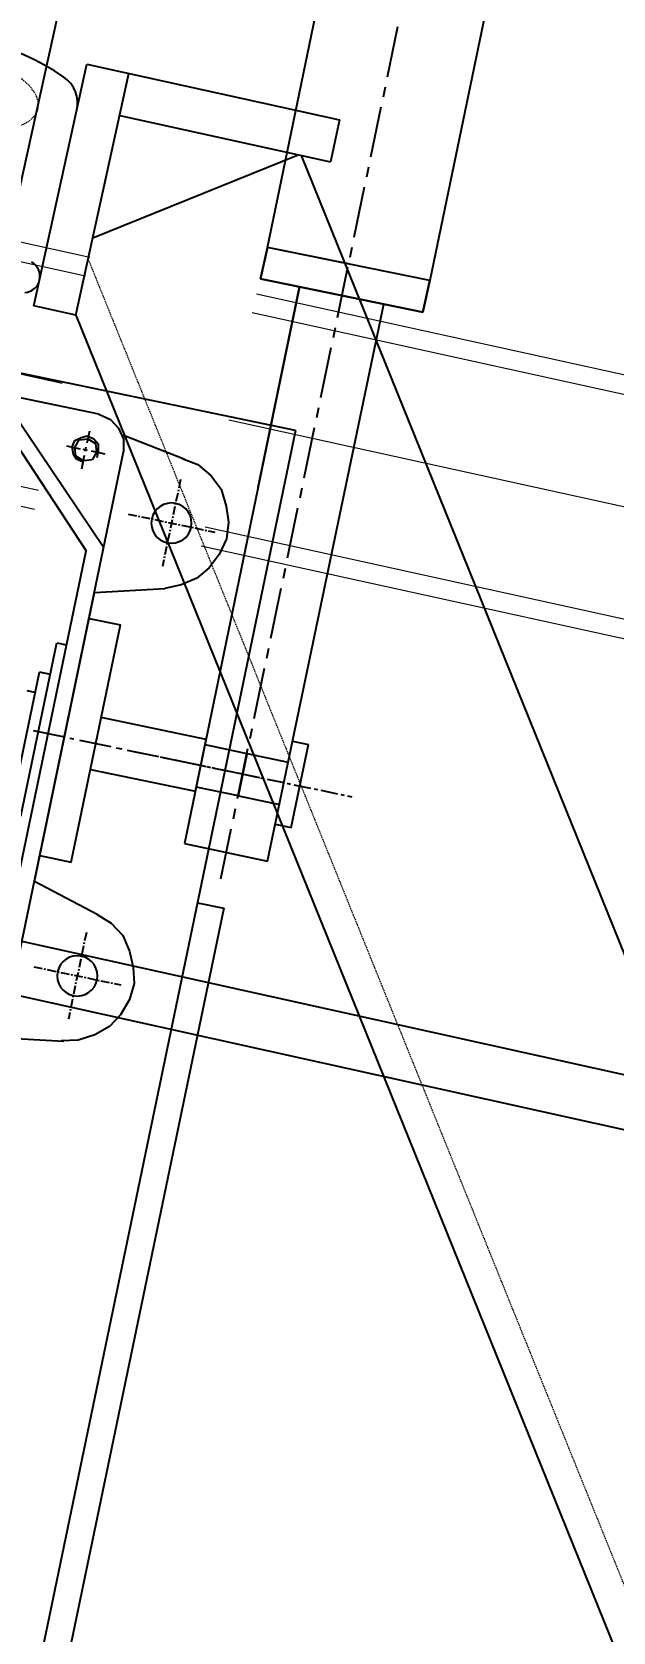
# Model space of a CAD drawing. Header units: millimetres. Extents: x -243837 to -5443, y 40 to 285140.
# Drawn here: x -141731.7 to -141623.6, y 115217.8 to 115515.5 of the extents above; entities that cross this region are included whole.
import ezdxf

# ---------------------------------------------------------------- set-up
doc = ezdxf.new("R2010")
doc.units = ezdxf.units.MM
for name, pattern in [('CENTER', [50.8, 31.75, -6.35, 6.35, -6.35]), ('HIDDEN', [0.375, 0.25, -0.125]), ('PHANTOM', [63.5, 31.75, -6.35, 6.35, -6.35, 6.35, -6.35])]:
    doc.linetypes.add(name, pattern=pattern)
doc.layers.add('0-45-GRID MARKS', color=6, linetype='Continuous')
doc.layers.add('DWG', color=7, linetype='Continuous')
for name, color, linetype, lineweight in [('HID', 2, 'HIDDEN', 5), ('PHANTAM', 21, 'PHANTOM', 0), ('R-OBJECT', 2, 'Continuous', 20)]:
    doc.layers.add(name, color=color, linetype=linetype, lineweight=lineweight)
doc.styles.add('KA', font='romans.shx', dxfattribs={"width": 0.7})
doc.dimstyles.new('rakesh', dxfattribs={"dimscale": 160, "dimtxt": 2.5, "dimasz": 1, "dimexe": 0.8, "dimexo": 0.8, "dimgap": 1, "dimtad": 1, "dimdec": 0, "dimzin": 0, "dimdsep": 46, "dimtxsty": 'KA', "dimblk": 'OBLIQUE', "dimcen": 1.5, "dimclrd": 1, "dimclre": 1, "dimclrt": 2, "dimadec": 0, "dimazin": 0, "dimtfac": 1, "dimtdec": 0, "dimtmove": 0, "dimatfit": 2, "dimfxl": 0, "dimtolj": 1, "dimtzin": 0, "dimlwd": -1, "dimlwe": -1, "dimarcsym": 1})
doc.dimstyles.new('rakesh$0', dxfattribs={"dimscale": 160, "dimtxt": 2.5, "dimasz": 1, "dimexe": 0.8, "dimexo": 0.8, "dimgap": 1, "dimtad": 1, "dimdec": 0, "dimzin": 0, "dimdsep": 46, "dimtxsty": 'KA', "dimblk": 'OBLIQUE', "dimcen": 1.5, "dimclrd": 1, "dimclre": 1, "dimclrt": 2, "dimadec": 0, "dimazin": 0, "dimtfac": 1, "dimtdec": 0, "dimtmove": 0, "dimatfit": 2, "dimfxl": 1, "dimtolj": 1, "dimtzin": 0, "dimlwd": -1, "dimlwe": -1, "dimarcsym": 1})

# ---------------------------------------------------------------- blocks, each defined once
blk = doc.blocks.new('_Oblique')
at = {"color": 0, "linetype": 'ByBlock', "lineweight": -2}
blk.add_line((-0.5, -0.5), (0.5, 0.5), dxfattribs=at)
blk = doc.blocks.new('*D224')
at = {"layer": 'DEFPOINTS', "color": 0, "ltscale": 10, "transparency": 16777216}
for p in [(-106760.16, 129714.92), (-190510.55, 125814.78, -169.38), (-106760.16, 110177.28)]:
    blk.add_point(p, dxfattribs=at)
at = {"layer": 'R-OBJECT', "color": 1, "ltscale": 10, "transparency": 16777216}
for p, q in [((-190510.55, 125942.78), (-190510.55, 129906.92)), ((-106760.16, 110305.28), (-106760.16, 129906.92)), ((-190510.55, 129714.92), (-106760.16, 129714.92))]:
    blk.add_line(p, q, dxfattribs=at)
at = {"layer": 'R-OBJECT', "color": 1, "ltscale": 10, "transparency": 16777216, "xscale": 160, "yscale": 160, "zscale": 160, "rotation": 180}
blk.add_blockref('_Oblique', (-190510.55, 129714.92), dxfattribs=at)
at = {"layer": 'R-OBJECT', "color": 1, "ltscale": 10, "transparency": 16777216, "xscale": 160, "yscale": 160, "zscale": 160}
blk.add_blockref('_Oblique', (-106760.16, 129714.92), dxfattribs=at)
at = {"layer": 'R-OBJECT', "color": 2, "ltscale": 10, "transparency": 16777216, "insert": (-148635.36, 130179.68), "char_height": 400, "attachment_point": 5, "style": 'KA'}
blk.add_mtext('\\A1;83750 (HORIZONTAL PULLEY CRS.)', dxfattribs=at)
blk = doc.blocks.new('*D228')
at = {"layer": 'DEFPOINTS', "color": 0, "ltscale": 10, "transparency": 16777216}
for p in [(-191009.94, 127989.44), (-191009.94, 115545.14, -13.06), (-108009.94, 113403.92)]:
    blk.add_point(p, dxfattribs=at)
at = {"layer": 'R-OBJECT', "color": 1, "ltscale": 10, "transparency": 16777216}
for p, q in [((-191009.94, 115673.14), (-191009.94, 128181.44)), ((-108009.94, 113531.92), (-108009.94, 128181.44)), ((-108009.94, 127989.44), (-191009.94, 127989.44))]:
    blk.add_line(p, q, dxfattribs=at)
at = {"layer": 'R-OBJECT', "color": 1, "ltscale": 10, "transparency": 16777216, "xscale": 160, "yscale": 160, "zscale": 160, "rotation": 180}
blk.add_blockref('_Oblique', (-191009.94, 127989.44), dxfattribs=at)
at = {"layer": 'R-OBJECT', "color": 1, "ltscale": 10, "transparency": 16777216, "xscale": 160, "yscale": 160, "zscale": 160}
blk.add_blockref('_Oblique', (-108009.94, 127989.44), dxfattribs=at)
at = {"layer": 'R-OBJECT', "color": 2, "ltscale": 10, "transparency": 16777216, "insert": (-149509.94, 128349.44), "char_height": 400, "attachment_point": 5, "style": 'KA'}
blk.add_mtext('\\A1;83000', dxfattribs=at)
blk = doc.blocks.new('A$C53201525')
at = {"layer": 'PHANTAM', "ltscale": 5}
for p, q in [((17816.61, -2798.56, 0), (96.83, 1129.82, 0)), ((17815.83, -2802.07, 0), (96.05, 1126.31, 0)), ((17811.41, -2821.99, 0), (91.64, 1106.39, 0)), ((17807, -2841.9, 0), (87.22, 1086.48, 0)), ((17806.22, -2845.42, 0), (86.44, 1082.96, 0))]:
    blk.add_line(p, q, dxfattribs=at)
blk = doc.blocks.new('A$Cd12bcff8')
for p, q in [((-272, 372.69), (-238, 395.97)), ((-237.42, 395.97), (-25, 85.83)), ((-272, 357.97), (-50, 33.85))]:
    blk.add_line(p, q)
at = {"layer": 'DWG'}
for p, q in [((-287.3, 436.4), (-287.3, 362.87)), ((-280, 357.97), (-280, 403.97)), ((-280, 403.97), (-231.87, 403.97)), ((-272, 357.97), (-272, 403.97)), ((-231.87, 403.97), (-231.87, 395.97)), ((-272, 395.97), (-231.87, 395.97)), ((-272, 357.97), (-280, 357.97))]:
    blk.add_line(p, q, dxfattribs=at)
for centre, radius, start, end in [((-300, 361.47), 42.5, 67.4455, 112.5545), ((-286, 395.18), 6, 0, 67.4455), ((-283, 362.92), 3, 286.0394, 73.9606)]:
    blk.add_arc(centre, radius, start, end, dxfattribs=at)
at = {"layer": 'HID'}
blk.add_line((-272, 368.59), (-50, 44.47), dxfattribs=at)
blk.add_ellipse((-300, 393.97), major_axis=(-12.85, 0), ratio=0.5, start_param=3.141593, end_param=6.283185, dxfattribs=at)
at = {"layer": 'HID', "extrusion": (0, 0, -1)}
blk.add_ellipse((-300, 393.97), major_axis=(-12.85, 0), ratio=0.5, start_param=3.141593, end_param=6.283185, dxfattribs=at)
blk = doc.blocks.new('A$C19EB56C8')
at = {"color": 0}
for p, q in [((0.77, 43.01), (0.77, 160.11)), ((3.63, 62.69), (26.16, 40.16)), ((0.77, 61.66), (24.87, 37.05)), ((5.7, 45.34), (5.18, 44.3)), ((6.47, 46.37), (5.7, 45.34)), ((6.22, 45.59), (5.7, 44.04)), ((7.77, 46.11), (6.22, 45.59)), ((7.77, 46.63), (6.47, 46.37)), ((9.06, 46.11), (7.77, 46.63)), ((9.33, 45.59), (7.77, 46.11)), ((9.84, 45.34), (9.06, 46.11)), ((9.84, 44.04), (9.33, 45.59)), ((10.1, 44.04), (9.84, 45.34)), ((53.89, 44.04), (53.89, 45.59)), ((0.77, 43.01), (1.29, 40.67)), ((5.18, 44.3), (5.44, 43.01)), ((5.44, 43.01), (6.22, 41.97)), ((5.7, 44.04), (6.22, 42.49)), ((6.22, 42.49), (7.77, 41.97)), ((6.22, 41.97), (7.51, 41.71)), ((7.51, 41.71), (8.81, 41.71)), ((7.77, 41.97), (9.33, 42.49)), ((9.33, 42.49), (9.84, 44.04)), ((44.04, 41.97), (44.04, 40.16)), ((76.95, 41.97), (44.04, 41.97)), ((72.02, 44.04), (50, 44.04)), ((50, 41.97), (50, 44.04)), ((1.29, 40.67), (2.59, 38.86)), ((2.59, 38.86), (4.4, 37.57)), ((95.6, 40.16), (26.16, 40.16)), ((3.63, 37.82), (5.7, 25.65)), ((4.4, 37.57), (6.73, 37.05)), ((115.03, 37.05), (6.73, 37.05)), ((33.42, 37.05), (30.05, 24.35)), ((88.35, 37.05), (33.42, 37.05)), ((38.34, 37.05), (38.34, 31.09)), ((83.42, 37.05), (83.42, 31.09)), ((91.97, 24.35), (88.35, 37.05)), ((118.14, 37.82), (116.33, 25.65)), ((83.42, 31.09), (38.34, 31.09)), ((55.96, 11.14), (55.96, 31.09)), ((65.81, 31.09), (65.81, 11.14)), ((5.7, 26.16), (6.22, 23.06)), ((28.76, 21.51), (30.05, 24.35)), ((91.97, 24.35), (93.01, 21.51)), ((115.55, 23.06), (116.33, 26.16)), ((6.22, 23.06), (7.77, 20.21)), ((26.94, 18.91), (28.76, 21.51)), ((93.01, 21.51), (94.82, 18.91)), ((113.99, 20.21), (115.55, 23.06)), ((7.77, 20.21), (9.84, 17.87)), ((9.84, 17.87), (12.7, 16.32)), ((24.61, 17.1), (26.94, 18.91)), ((94.82, 18.91), (97.41, 17.1)), ((109.33, 16.32), (111.92, 17.87)), ((111.92, 17.87), (113.99, 20.21)), ((12.7, 16.32), (15.54, 15.28)), ((15.54, 15.28), (18.65, 15.03)), ((18.65, 15.03), (21.76, 15.8)), ((21.76, 15.8), (24.61, 17.1)), ((97.41, 17.1), (100.26, 15.8)), ((100.26, 15.8), (103.11, 15.03)), ((103.11, 15.03), (106.22, 15.28)), ((106.22, 15.28), (109.33, 16.32)), ((65.81, 11.14), (55.96, 11.14)), ((57, 3.11), (57, 11.14)), ((65.02, 3.11), (65.02, 11.14)), ((65.02, 3.11), (57, 3.11))]:
    blk.add_line(p, q, dxfattribs=at)
at = {"color": 1}
for p, q in [((7.77, 47.67), (7.77, 45.08)), ((6.47, 44.04), (4.14, 44.04)), ((8.03, 44.04), (7.25, 44.04)), ((7.77, 44.56), (7.77, 43.78)), ((7.77, 43.01), (7.77, 40.42)), ((11.4, 44.04), (8.81, 44.04)), ((60.88, 43.01), (60.88, 37.05)), ((60.88, 36.01), (60.88, 35.24)), ((60.88, 34.2), (60.88, 28.24)), ((60.88, 27.2), (60.88, 26.16)), ((60.88, 25.13), (60.88, 19.17)), ((60.88, 18.14), (60.88, 17.1)), ((60.88, 16.06), (60.88, 10.1)), ((60.88, 9.06), (60.88, 8.03)), ((60.88, 7.25), (60.88, 0))]:
    blk.add_line(p, q, dxfattribs=at)
at = {"color": 1, "linetype": 'CENTER', "ltscale": 0.05}
for p, q in [((17.87, 33.9), (17.87, 17.39)), ((103.89, 33.9), (103.89, 17.39)), ((9.62, 25.65), (26.13, 25.65)), ((95.63, 25.65), (112.14, 25.65))]:
    blk.add_line(p, q, dxfattribs=at)
for centre in [(17.87, 25.65), (103.89, 25.65)]:
    blk.add_circle(centre, 3.75)
blk = doc.blocks.new('A$C0D930AAD')
at = {"color": 1, "linetype": 'CENTER', "ltscale": 0.3}
blk.add_line((20.73, 260.23), (20.73, 518.21), dxfattribs=at)
at = {"color": 0}
for p, q in [((5.3, 492.87), (5.33, 377.08)), ((36.16, 377), (36.24, 493.03)), ((5.33, 377.08), (36.16, 377)), ((5.33, 377.08), (36.16, 377)), ((5.38, 371.06), (5.33, 377.08)), ((5.33, 377.08), (5.38, 371.06)), ((20.75, 377.04), (36.16, 377)), ((36.16, 377), (36.21, 370.98)), ((36.21, 370.98), (36.16, 377)), ((36.16, 377), (36.21, 370.98)), ((36.21, 370.98), (5.38, 371.06)), ((5.38, 371.06), (20.79, 371.02)), ((12.91, 265.21), (12.8, 371.03)), ((20.79, 371.02), (36.21, 370.98)), ((28.8, 371), (28.67, 265.29)), ((28.79, 332.98), (28.8, 371)), ((36.21, 370.98), (33.08, 371.01)), ((9.9, 272.26), (9.88, 288.02)), ((12.88, 288.02), (9.88, 288.02)), ((12.9, 272.25), (9.9, 272.26)), ((28.67, 265.29), (12.91, 265.21))]:
    blk.add_line(p, q, dxfattribs=at)
at = {"color": 4}
for p, q in [((24.1, 344.7), (24.1, 0)), ((24.1, 344.7), (214.1, 344.7)), ((19.1, 255), (19.1, 5))]:
    blk.add_line(p, q, dxfattribs=at)
at = {"color": 3}
for p, q in [((20.73, 284.03), (12.89, 284.02)), ((20.65, 276), (12.89, 276.01)), ((24.1, 255), (19.1, 255))]:
    blk.add_line(p, q, dxfattribs=at)
at = {"color": 1, "linetype": 'CENTER', "ltscale": 0.1}
blk.add_line((41.46, 280.14), (0, 280.14), dxfattribs=at)
at = {"rotation": 270}
blk.add_blockref('A$C19EB56C8', (17.55, 341.02), dxfattribs=at)
blk = doc.blocks.new('A$C7A4F4B06')
at = {"color": 3}
blk.add_blockref('A$C0D930AAD', (-744.11, 0, -0.04), dxfattribs=at)

msp = doc.modelspace()

# ---------------------------------------------------------------- linework, layer by layer
at = {"layer": '0-45-GRID MARKS'}
for p, q in [((-190437.61, 126143.79), (-137004.62, 114297.98)), ((-190437.61, 126143.79), (-137004.62, 114297.98)), ((-190439.78, 126134.02), (-137006.79, 114288.22))]:
    msp.add_line(p, q, dxfattribs=at)

# ---------------------------------------------------------------- block references
for name, p, rotation in [('A$C53201525', (-151294.06, 116426.23, 0), 0.1073270075036499), ('A$Cd12bcff8', (-141534.72, 115054.81), 347.6052263799932)]:
    msp.add_blockref(name, p, dxfattribs=dict(rotation=rotation))
at = {"color": 6, "xscale": -1, "rotation": 348.2589793849683}
msp.add_blockref('A$C7A4F4B06', (-142457.77, 115250.36, -199.08), dxfattribs=at)

# ---------------------------------------------------------------- dimensions: what is measured, and where the dimension line sits
at = {"layer": 'R-OBJECT', "ltscale": 10}
dim = msp.add_linear_dim(base=(-106760.16, 129714.92), p1=(-190510.55, 125814.78, -169.38), p2=(-106760.16, 110177.28), text='<> (HORIZONTAL PULLEY CRS.)', dimstyle='rakesh', override={"dimexe": 1.2, "dimfxl": 0.18}, dxfattribs=at)
dim.commit()
dim.dimension.update_dxf_attribs({"geometry": '*D224', "text_midpoint": (-148635.36, 130179.68)})
dim = msp.add_linear_dim(base=(-191009.94, 127989.44), p1=(-108009.94, 113403.92), p2=(-191009.94, 115545.14, -13.06), dimstyle='rakesh$0', override={"dimexe": 1.2, "dimfxl": 0.18}, dxfattribs=at)
dim.commit()
dim.dimension.update_dxf_attribs({"geometry": '*D228', "text_midpoint": (-149509.94, 128349.44)})

doc.saveas('drawing.dxf')
